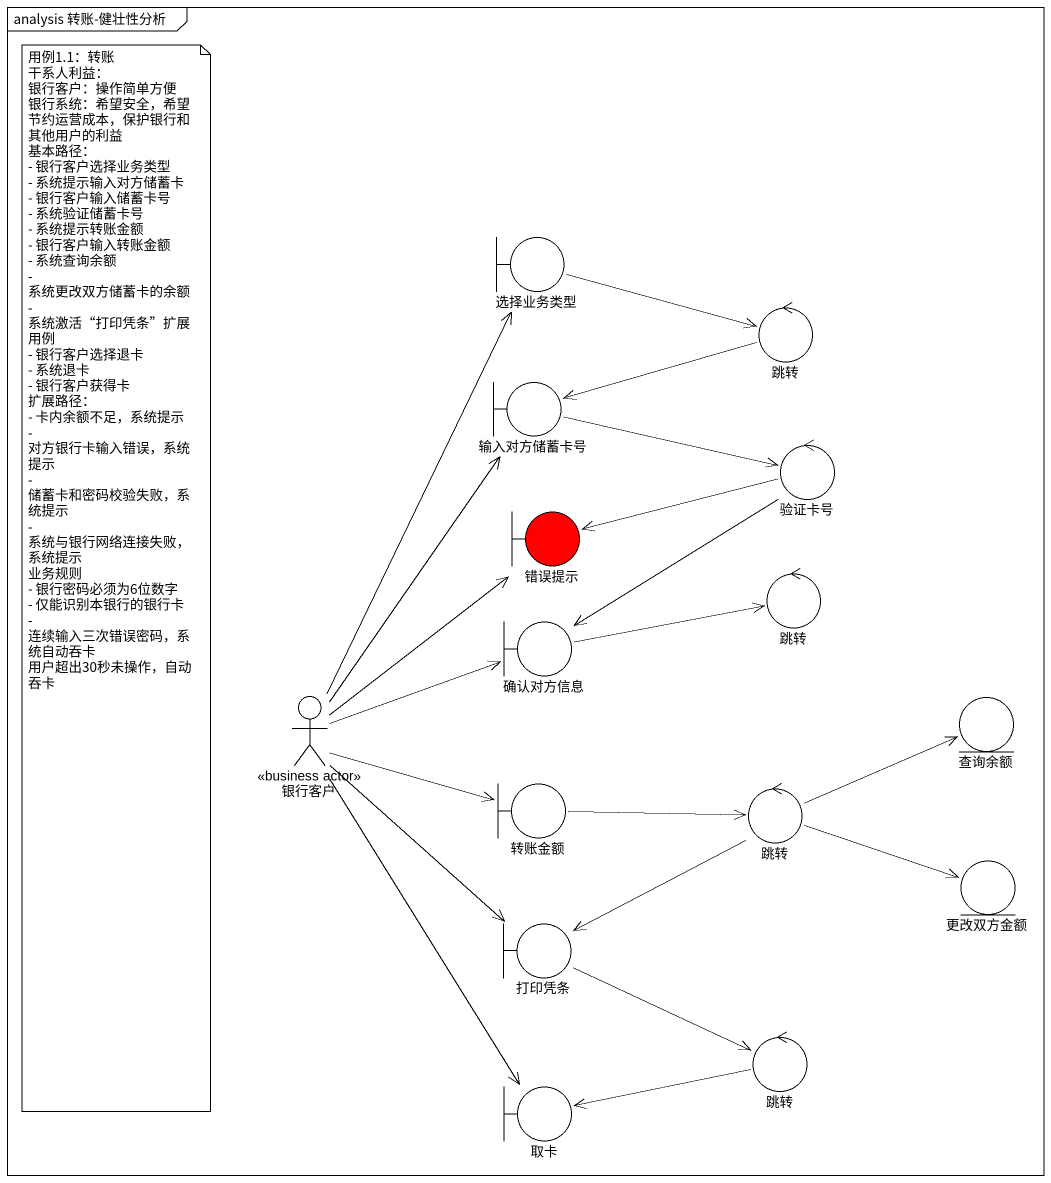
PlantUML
@startuml
mainframe analysis 转账-健壮性分析
boundary 选择业务类型
control 跳转
boundary 输入对方储蓄卡号
control 验证卡号
boundary 错误提示 #FF0000
control "跳转" as 跳转_2
boundary 确认对方信息
actor 银行客户 <<business actor>>
entity 查询余额
boundary 转账金额
control "跳转" as 跳转_3
entity 更改双方金额
boundary 打印凭条
control "跳转" as 跳转_4
boundary 取卡
选择业务类型 -right-> 跳转
跳转 -left-> 输入对方储蓄卡号
输入对方储蓄卡号 -right-> 验证卡号
验证卡号 -left-> 错误提示
验证卡号 --> 确认对方信息
确认对方信息 -right-> 跳转_2
银行客户 -up-> 选择业务类型
银行客户 -up-> 输入对方储蓄卡号
银行客户 -up-> 错误提示
银行客户 -right-> 确认对方信息
银行客户 -right-> 转账金额
银行客户 --> 打印凭条
银行客户 --> 取卡
转账金额 -right-> 跳转_3
跳转_3 -right-> 查询余额
跳转_3 -right-> 更改双方金额
跳转_3 -left-> 打印凭条
打印凭条 -right-> 跳转_4
跳转_4 -left-> 取卡
note as N1
  用例1.1：转账
  干系人利益：
  银行客户：操作简单方便
  银行系统：希望安全，希望节约运营成本，保护银行和其他用户的利益
  基本路径：
  - 银行客户选择业务类型
  - 系统提示输入对方储蓄卡
  - 银行客户输入储蓄卡号
  - 系统验证储蓄卡号
  - 系统提示转账金额
  - 银行客户输入转账金额
  - 系统查询余额
  - 系统更改双方储蓄卡的余额
  - 系统激活“打印凭条”扩展用例
  - 银行客户选择退卡
  - 系统退卡
  - 银行客户获得卡
  扩展路径：
  - 卡内余额不足，系统提示
  - 对方银行卡输入错误，系统提示
  - 储蓄卡和密码校验失败，系统提示
  - 系统与银行网络连接失败，系统提示
  业务规则
  - 银行密码必须为6位数字
  - 仅能识别本银行的银行卡
  - 连续输入三次错误密码，系统自动吞卡
  用户超出30秒未操作，自动吞卡
end note
@enduml
